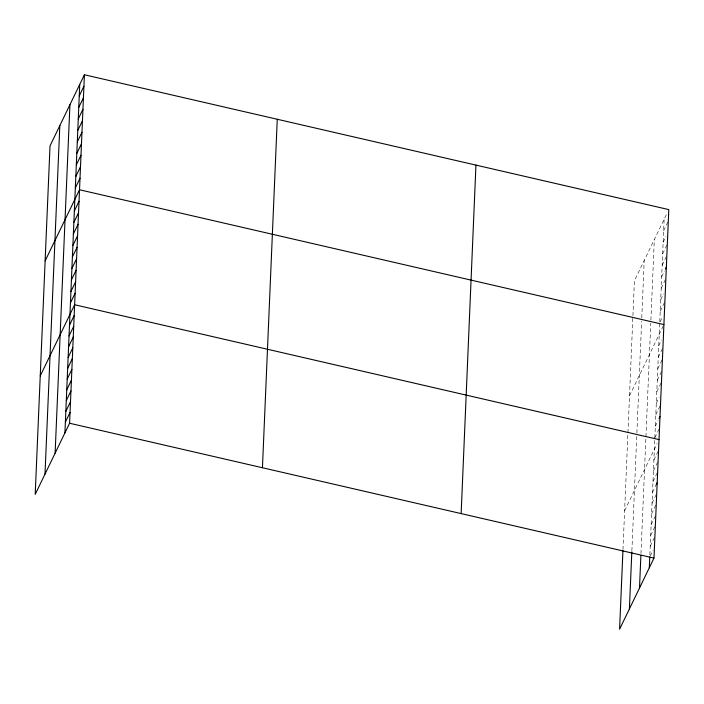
<?xml version="1.0" encoding="UTF-8"?>
<svg xmlns="http://www.w3.org/2000/svg" width="704" height="704" viewBox="0 0 704 704"><rect width="100%" height="100%" fill="white"/><g stroke="black" fill="none" stroke-linecap="round" stroke-linejoin="round"><path stroke-width="0.53" stroke-dasharray="3.52 2.64" d="M622.978 549.534L634.41 280.755L666.926 213.47M631.875 550.783L636.75 436.102M636.882 432.969L641.634 321.103M641.766 317.962L644.213 260.462M640.966 553.582L650.76 323.198M650.892 320.065L654.315 239.562M649.862 554.84L659.727 322.775M659.771 321.737L664.127 219.278M663.634 230.78L667.841 222.077M663.15 242.282L665.949 236.474M662.658 253.774L666.864 245.071M662.165 265.276L666.38 256.573M661.681 276.778L664.488 270.978M661.188 288.279L665.403 279.576M660.704 299.781L663.511 293.973M660.211 311.282L664.418 302.57M660.194 321.807L662.526 316.976M629.517 395.754L663.441 325.574M658.75 345.778L661.549 339.979M658.258 357.28L662.464 348.577M657.765 368.782L661.98 360.078M657.281 380.283L661.954 370.603M656.788 391.776L661.003 383.073M656.304 403.278L659.111 397.478M655.811 414.779L660.018 406.076M655.327 426.281L658.126 420.473M654.834 437.782L659.041 429.079M624.633 510.752L657.149 443.476M653.884 460.055L658.099 451.343M653.426 470.826L657.642 462.114M652.969 481.598L657.65 471.926M652.511 492.369L656.251 484.625M652.054 503.14L656.735 493.469M651.596 513.911L655.802 505.208M651.138 524.682L655.82 515.011M650.681 535.454L654.887 526.75M650.223 546.225L654.905 536.554M650.232 556.028L653.039 550.22"/><path stroke-width="1.06" d="M45.003 474.109L59.822 125.62M55.114 453.209L69.925 104.72M64.918 432.925L79.737 84.436M84.41 74.765L50.019 145.904L35.2 494.393L69.59 423.245L84.41 74.765L668.8 209.607L653.981 558.096L619.59 629.235L622.934 550.607M262.442 467.746L277.262 119.258M461.138 513.594L475.948 165.106M629.402 608.951L631.822 551.866M639.505 588.051L640.878 555.738M649.308 567.767L649.766 556.996M79.244 95.929L83.917 86.258M78.751 107.43L83.433 97.759M78.267 118.932L82.94 109.261M77.774 130.434L82.456 120.762M77.29 141.935L81.963 132.264M76.798 153.437L81.479 143.766M76.314 164.93L80.986 155.258M75.821 176.431L80.494 166.76M75.337 187.933L80.01 178.262M45.126 260.911L79.517 189.763L663.907 324.606M74.351 210.936L79.033 201.265M73.867 222.438L78.54 212.766M73.374 233.93L78.056 224.259M72.89 245.432L77.563 235.761M72.398 256.934L77.079 247.262M71.914 268.435L76.586 258.764M71.421 279.937L76.094 270.266M70.937 291.438L75.61 281.758M70.444 302.931L75.117 293.26M40.234 375.91L74.633 304.762L659.023 439.604M69.494 325.204L74.175 315.533M69.036 335.975L73.718 326.304M68.578 346.746L73.26 337.075M68.121 357.518L72.802 347.846M67.663 368.289L72.345 358.618M67.206 379.06L71.878 369.389M66.748 389.831L71.421 380.16M66.29 400.602L70.963 390.931M65.833 411.374L70.506 401.702M65.375 422.145L70.048 412.474M665.421 269.042L666.354 267.106M659.067 418.546L660 416.61M656.251 484.625L657.193 482.698M69.59 423.245L653.981 558.096"/></g></svg>
